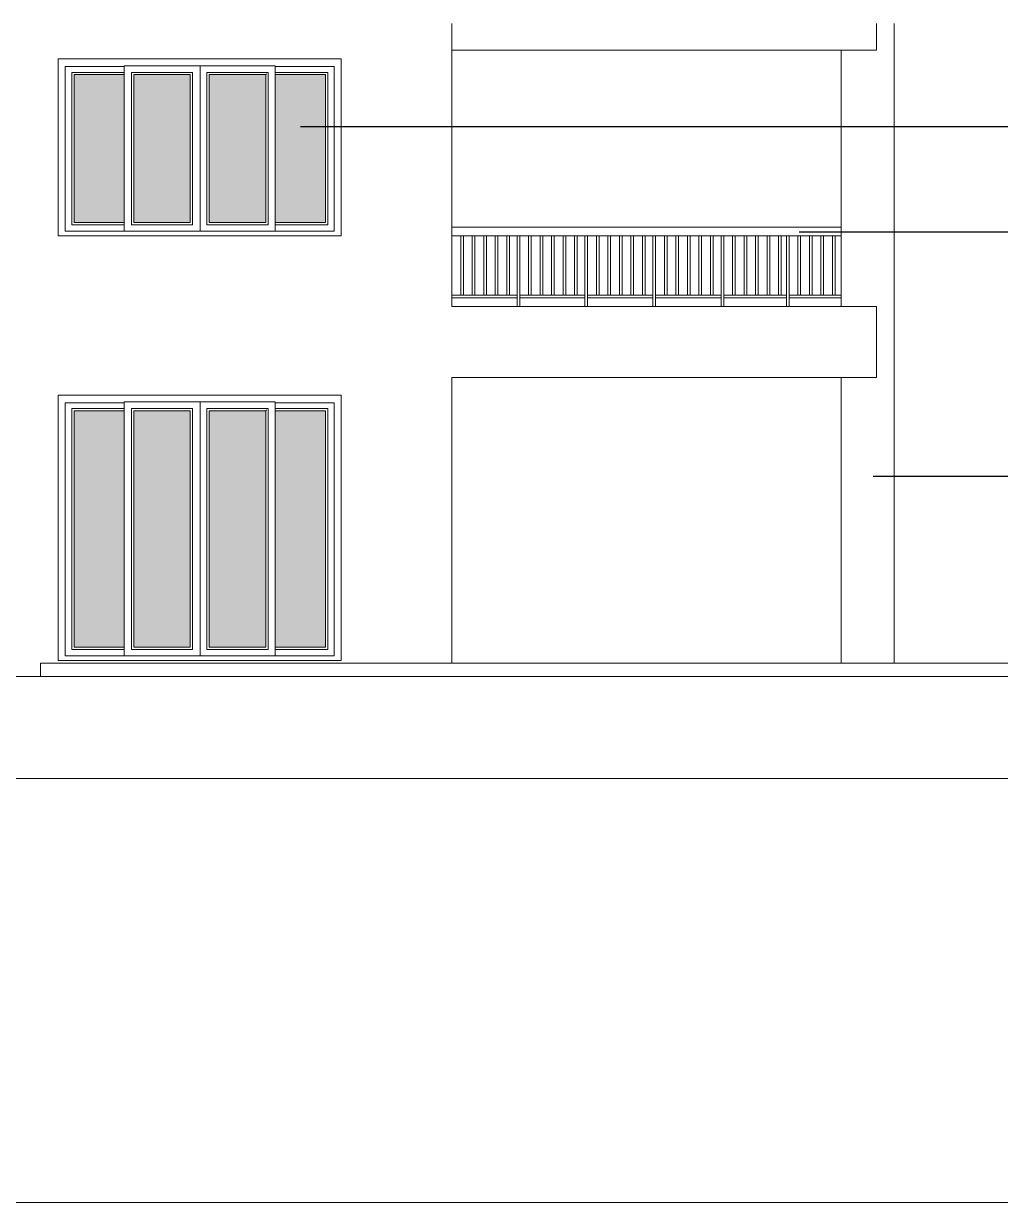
# Model space of a CAD drawing. Header units: metres. Extents: x -44 to 358, y -286 to 66.
# Drawn here: x 201.68 to 212.72, y -0.53 to 12.79 of the extents above; entities that cross this region are included whole.
import ezdxf

# ---------------------------------------------------------------- set-up
doc = ezdxf.new("R2010")
doc.units = ezdxf.units.M
doc.header["$LTSCALE"] = 0.3
for name, color, linetype, lineweight in [('A-DETL-THIN', 7, 'Continuous', 0), ('EL1', 150, 'Continuous', 13), ('SE-3', 253, 'Continuous', 5)]:
    doc.layers.add(name, color=color, linetype=linetype, lineweight=lineweight)
doc.layers.add('TEXTOS', color=4, linetype='Continuous')

msp = doc.modelspace()

# ---------------------------------------------------------------- hatches: boundary and pattern name
at = {"layer": 'EL1', "transparency": 33554572}
h = msp.add_hatch(color=256, dxfattribs=at)
h.dxf.hatch_style = 1
h.set_gradient(color1=(202, 249, 252), color2=(229, 255, 255), tint=1, name='CYLINDER')
h.paths.add_polyline_path([(202.815246, 10.5459329), (202.815246, 12.2165681), (202.2477448, 12.2165681), (202.2477448, 10.5459329)])
h.paths.add_polyline_path([(203.5617472, 10.5459329), (203.5617472, 12.2165681), (202.9222448, 12.2165681), (202.9222448, 10.5459329)])
h.paths.add_polyline_path([(203.7757448, 10.5459329), (204.4152472, 10.5459329), (204.4152472, 12.2165681), (203.7757448, 12.2165681)])
h.paths.add_polyline_path([(204.522246, 10.5459329), (205.0897472, 10.5459329), (205.0897472, 12.2165681), (204.522246, 12.2165681)])
h = msp.add_hatch(color=256, dxfattribs=at)
h.dxf.hatch_style = 1
h.set_gradient(color1=(202, 249, 252), color2=(229, 255, 255), tint=1, name='CYLINDER')
h.paths.add_polyline_path([(202.815246, 8.4165681), (202.2477448, 8.4165681), (202.2477448, 5.7459329), (202.815246, 5.7459329)])
h.paths.add_polyline_path([(203.5617472, 8.4165681), (202.9222448, 8.4165681), (202.9222448, 5.7459329), (203.5617472, 5.7459329)])
h.paths.add_polyline_path([(204.4152472, 8.4165681), (203.7757448, 8.4165681), (203.7757448, 5.7459329), (204.4152472, 5.7459329)])
h.paths.add_polyline_path([(205.0897472, 8.4165681), (204.522246, 8.4165681), (204.522246, 5.7459329), (205.0897472, 5.7459329)])

# ---------------------------------------------------------------- linework, layer by layer
at = {"layer": 'A-DETL-THIN'}
for p, q in [((177.4687462, 5.4139341), (214.968746, 5.4139341)), ((221.0806527, 4.2591303), (171.3916116, 4.2595615))]:
    msp.add_line(p, q, dxfattribs=at)
at = {"layer": 'DEFPOINTS', "lineweight": 13}
msp.add_lwpolyline([(169.2639026, 40.2572653), (225.5619882, 40.2572653), (225.5619882, -0.5317386), (169.2639026, -0.5317386)], close=True, dxfattribs=at)
at = {"layer": 'EL1'}
for p, q in [((206.518746, 12.7939341), (206.518746, 9.5939341)), ((211.318746, 12.4939341), (211.318746, 12.7939341)), ((211.518746, 12.7939341), (211.518746, 9.5909509)), ((202.068746, 10.3939341), (202.068746, 12.3939341)), ((202.068746, 12.3939341), (205.268746, 12.3939341)), ((205.268746, 12.3939341), (205.268746, 10.3939341)), ((206.518746, 12.4939341), (211.318746, 12.4939341)), ((210.918746, 12.4939341), (210.918746, 9.5939341)), ((211.518746, 12.4939341), (211.517149, 12.4939341)), ((202.147746, 12.3081669), (202.147746, 10.4459341)), ((202.815246, 12.3081669), (202.147746, 12.3081669)), ((202.815246, 12.3165669), (202.815246, 10.4459341)), ((202.817746, 12.3165669), (202.815246, 12.3165669)), ((202.817746, 12.3165669), (202.822246, 12.3165669)), ((203.661746, 12.3165669), (202.822246, 12.3165669)), ((203.661746, 12.3165669), (203.670246, 12.3165669)), ((204.515246, 12.3165669), (203.670246, 12.3165669)), ((203.672746, 10.4459341), (203.672746, 12.3165669)), ((204.515246, 12.3165669), (204.519746, 12.3165669)), ((204.522246, 12.3165669), (204.519746, 12.3165669)), ((204.522246, 10.4459341), (204.522246, 12.3165669)), ((205.189746, 12.3081669), (204.522246, 12.3081669)), ((205.189746, 10.4459341), (205.189746, 12.3081669)), ((202.815246, 12.2425669), (202.221746, 12.2425669)), ((202.221746, 12.2425669), (202.221746, 10.5199341)), ((202.815246, 12.2165681), (202.2477448, 12.2165681)), ((202.2477448, 12.2165681), (202.2477448, 10.5459329)), ((203.587746, 12.2425669), (202.896246, 12.2425669)), ((202.896246, 12.2425669), (202.896246, 10.5199341)), ((203.5617472, 12.2165681), (202.9222448, 12.2165681)), ((202.9222448, 12.2165681), (202.9222448, 10.5459329)), ((203.5617472, 10.5459329), (203.5617472, 12.2165681)), ((203.587746, 10.5199341), (203.587746, 12.2425669)), ((203.749746, 12.2425669), (203.749746, 10.5199341)), ((204.441246, 12.2425669), (203.749746, 12.2425669)), ((204.4152472, 12.2165681), (203.7757448, 12.2165681)), ((203.7757448, 12.2165681), (203.7757448, 10.5459329)), ((204.4152472, 12.2165681), (204.419142, 12.2204629)), ((204.4152472, 10.5459329), (204.4152472, 12.2165681)), ((204.441246, 10.5199341), (204.441246, 12.2425669)), ((205.115746, 12.2425669), (204.522246, 12.2425669)), ((205.0897472, 12.2165681), (204.522246, 12.2165681)), ((205.0897472, 10.5459329), (205.0897472, 12.2165681)), ((205.115746, 10.5199341), (205.115746, 12.2425669)), ((202.2477448, 10.5459329), (202.815246, 10.5459329)), ((202.9222448, 10.5459329), (203.5617472, 10.5459329)), ((203.7757448, 10.5459329), (204.4152472, 10.5459329)), ((204.522246, 10.5459329), (205.0897472, 10.5459329)), ((202.147746, 10.4459341), (202.815246, 10.4459341)), ((202.221746, 10.5199341), (202.815246, 10.5199341)), ((202.815246, 10.4459341), (202.817746, 10.4459341)), ((202.822246, 10.4459341), (202.817746, 10.4459341)), ((202.822246, 10.4459341), (203.661746, 10.4459341)), ((202.896246, 10.5199341), (203.587746, 10.5199341)), ((203.661746, 10.4459341), (204.515246, 10.4459341)), ((203.749746, 10.5199341), (204.441246, 10.5199341)), ((204.515246, 10.4459341), (205.189746, 10.4459341)), ((204.522246, 10.5199341), (205.115746, 10.5199341)), ((205.268746, 10.3939341), (202.068746, 10.3939341)), ((211.318746, 9.5939341), (206.518746, 9.5939341)), ((211.318746, 8.7939341), (211.318746, 9.5939341)), ((211.518746, 5.5639341), (211.518746, 9.5909509)), ((206.518746, 8.7939341), (206.518746, 5.5639341)), ((206.518746, 8.7939341), (211.318746, 8.7939341)), ((210.918746, 8.7939341), (210.918746, 5.5639341)), ((202.068746, 5.5939341), (202.068746, 8.5939341)), ((202.068746, 8.5939341), (205.268746, 8.5939341)), ((205.268746, 8.5939341), (205.268746, 5.5939341)), ((202.147746, 8.5081669), (202.147746, 5.6459341)), ((202.815246, 8.5081669), (202.147746, 8.5081669)), ((202.815246, 8.4425669), (202.221746, 8.4425669)), ((202.221746, 8.4425669), (202.221746, 5.7199341)), ((202.815246, 8.4165681), (202.2477448, 8.4165681)), ((202.2477448, 8.4165681), (202.2477448, 5.7459329)), ((202.815246, 8.5165669), (202.815246, 5.6459341)), ((202.817746, 8.5165669), (202.815246, 8.5165669)), ((202.817746, 8.5165669), (202.822246, 8.5165669)), ((203.661746, 8.5165669), (202.822246, 8.5165669)), ((203.587746, 8.4425669), (202.896246, 8.4425669)), ((202.896246, 8.4425669), (202.896246, 5.7199341)), ((203.5617472, 8.4165681), (202.9222448, 8.4165681)), ((202.9222448, 8.4165681), (202.9222448, 5.7459329)), ((203.5617472, 5.7459329), (203.5617472, 8.4165681)), ((203.587746, 5.7199341), (203.587746, 8.4425669)), ((203.661746, 8.5165669), (203.670246, 8.5165669)), ((204.515246, 8.5165669), (203.670246, 8.5165669)), ((203.672746, 5.6459341), (203.672746, 8.5165669)), ((203.749746, 8.4425669), (203.749746, 5.7199341)), ((204.441246, 8.4425669), (203.749746, 8.4425669)), ((204.4152472, 8.4165681), (203.7757448, 8.4165681)), ((203.7757448, 8.4165681), (203.7757448, 5.7459329)), ((204.4152472, 8.4165681), (204.419142, 8.4204629)), ((204.4152472, 5.7459329), (204.4152472, 8.4165681)), ((204.441246, 5.7199341), (204.441246, 8.4425669)), ((204.515246, 8.5165669), (204.519746, 8.5165669)), ((204.522246, 8.5165669), (204.519746, 8.5165669)), ((204.522246, 5.6459341), (204.522246, 8.5165669)), ((205.189746, 8.5081669), (204.522246, 8.5081669)), ((205.115746, 8.4425669), (204.522246, 8.4425669)), ((205.0897472, 8.4165681), (204.522246, 8.4165681)), ((205.0897472, 5.7459329), (205.0897472, 8.4165681)), ((205.115746, 5.7199341), (205.115746, 8.4425669)), ((205.189746, 5.6459341), (205.189746, 8.5081669)), ((202.2477448, 5.7459329), (202.815246, 5.7459329)), ((202.9222448, 5.7459329), (203.5617472, 5.7459329)), ((203.7757448, 5.7459329), (204.4152472, 5.7459329)), ((204.522246, 5.7459329), (205.0897472, 5.7459329)), ((202.147746, 5.6459341), (202.815246, 5.6459341)), ((202.221746, 5.7199341), (202.815246, 5.7199341)), ((202.815246, 5.6459341), (202.817746, 5.6459341)), ((202.822246, 5.6459341), (202.817746, 5.6459341)), ((202.822246, 5.6459341), (203.661746, 5.6459341)), ((202.896246, 5.7199341), (203.587746, 5.7199341)), ((203.661746, 5.6459341), (204.515246, 5.6459341)), ((203.749746, 5.7199341), (204.441246, 5.7199341)), ((204.515246, 5.6459341), (205.189746, 5.6459341)), ((204.522246, 5.7199341), (205.115746, 5.7199341)), ((201.868746, 5.5639341), (201.868746, 5.4139341)), ((214.968746, 5.5639341), (201.868746, 5.5639341)), ((202.068746, 5.5939341), (205.268746, 5.5939341))]:
    msp.add_line(p, q, dxfattribs=at)
for points, knots in [([(202.822246, 12.3165669), (202.8222463, 12.3165669), (202.8222698, 12.316543), (202.8223636, 12.3164496), (202.8224828, 12.3163299), (202.8226156, 12.3161978), (202.8227014, 12.3161105), (202.822746, 12.3160669)], [0, 0, 0, 0, 0.25, 0.4583333333, 0.6666666667, 0.8333333333, 1, 1, 1, 1]), ([(204.514746, 12.3160669), (204.5147906, 12.3161105), (204.5148764, 12.3161978), (204.514999, 12.3163198), (204.515121, 12.316442), (204.51522, 12.3165409), (204.5152457, 12.3165669), (204.515246, 12.3165669)], [0, 0, 0, 0, 0.1666666667, 0.3333333333, 0.5, 0.75, 1, 1, 1, 1]), ([(204.419142, 12.2204629), (204.4192828, 12.2205984), (204.4195792, 12.2209016), (204.4201646, 12.2214847), (204.4205971, 12.2219172), (204.4209769, 12.2222995), (204.4212828, 12.2226033), (204.4216042, 12.2229226), (204.4220452, 12.2233675), (204.4226353, 12.2239558), (204.4236307, 12.2249495), (204.4244023, 12.2257348), (204.4249375, 12.2262584)], [0, 0, 0, 0, 0.2, 0.3, 0.4, 0.45, 0.5, 0.55, 0.6, 0.7, 0.8, 1, 1, 1, 1]), ([(202.069246, 11.7934341), (202.0692024, 11.7934787), (202.0691151, 11.7935646), (202.0689931, 11.7936871), (202.0688709, 11.7938092), (202.068772, 11.7939082), (202.068746, 11.7939338), (202.068746, 11.7939341)], [0, 0, 0, 0, 0.1666666667, 0.3333333333, 0.5, 0.75, 1, 1, 1, 1]), ([(205.268246, 11.7934341), (205.2682906, 11.7934778), (205.2683764, 11.793565), (205.268499, 11.793687), (205.268621, 11.7938092), (205.26872, 11.7939081), (205.2687457, 11.7939341), (205.268746, 11.7939341)], [0, 0, 0, 0, 0.1666666667, 0.3333333333, 0.5, 0.75, 1, 1, 1, 1]), ([(202.822246, 10.4459341), (202.822246, 10.4459344), (202.8222699, 10.4459579), (202.8223633, 10.4460517), (202.822483, 10.4461709), (202.8226151, 10.4463037), (202.8227024, 10.4463895), (202.822746, 10.4464341)], [0, 0, 0, 0, 0.25, 0.4583333333, 0.6666666667, 0.8333333333, 1, 1, 1, 1]), ([(202.822246, 8.5165669), (202.8222463, 8.5165669), (202.8222698, 8.516543), (202.8223636, 8.5164496), (202.8224828, 8.5163299), (202.8226156, 8.5161978), (202.8227014, 8.5161105), (202.822746, 8.5160669)], [0, 0, 0, 0, 0.25, 0.4583333333, 0.6666666667, 0.8333333333, 1, 1, 1, 1]), ([(204.419142, 8.4204629), (204.4192828, 8.4205984), (204.4195792, 8.4209016), (204.4201646, 8.4214847), (204.4205971, 8.4219172), (204.4209769, 8.4222995), (204.4212828, 8.4226033), (204.4216042, 8.4229226), (204.4220452, 8.4233675), (204.4226353, 8.4239558), (204.4236307, 8.4249495), (204.4244023, 8.4257348), (204.4249375, 8.4262584)], [0, 0, 0, 0, 0.2, 0.3, 0.4, 0.45, 0.5, 0.55, 0.6, 0.7, 0.8, 1, 1, 1, 1]), ([(204.514746, 8.5160669), (204.5147906, 8.5161105), (204.5148764, 8.5161978), (204.514999, 8.5163198), (204.515121, 8.516442), (204.51522, 8.5165409), (204.5152457, 8.5165669), (204.515246, 8.5165669)], [0, 0, 0, 0, 0.1666666667, 0.3333333333, 0.5, 0.75, 1, 1, 1, 1]), ([(202.069246, 7.7934341), (202.0692024, 7.7934787), (202.0691151, 7.7935646), (202.0689931, 7.7936871), (202.0688709, 7.7938092), (202.068772, 7.7939082), (202.068746, 7.7939338), (202.068746, 7.7939341)], [0, 0, 0, 0, 0.1666666667, 0.3333333333, 0.5, 0.75, 1, 1, 1, 1]), ([(205.268246, 7.7934341), (205.2682906, 7.7934778), (205.2683764, 7.793565), (205.268499, 7.793687), (205.268621, 7.7938092), (205.26872, 7.7939081), (205.2687457, 7.7939341), (205.268746, 7.7939341)], [0, 0, 0, 0, 0.1666666667, 0.3333333333, 0.5, 0.75, 1, 1, 1, 1]), ([(202.822246, 5.6459341), (202.822246, 5.6459344), (202.8222699, 5.6459579), (202.8223633, 5.6460517), (202.822483, 5.6461709), (202.8226151, 5.6463037), (202.8227024, 5.6463895), (202.822746, 5.6464341)], [0, 0, 0, 0, 0.25, 0.4583333333, 0.6666666667, 0.8333333333, 1, 1, 1, 1])]:
    msp.add_open_spline(points, degree=3, knots=knots, dxfattribs=at)
at = {"layer": 'SE-3'}
for p, q in [((210.918746, 10.4939341), (206.518746, 10.4939341)), ((210.918746, 10.3939341), (206.518746, 10.3939341))]:
    msp.add_line(p, q, dxfattribs=at)
for points in [[(206.618746, 10.3939341), (206.648746, 10.3939341), (206.648746, 9.7239341), (206.618746, 9.7239341)], [(206.748746, 10.3939341), (206.778746, 10.3939341), (206.778746, 9.7239341), (206.748746, 9.7239341)], [(206.878746, 10.3939341), (206.908746, 10.3939341), (206.908746, 9.7239341), (206.878746, 9.7239341)], [(207.008746, 10.3939341), (207.038746, 10.3939341), (207.038746, 9.7239341), (207.008746, 9.7239341)], [(207.138746, 10.3939341), (207.168746, 10.3939341), (207.168746, 9.7239341), (207.138746, 9.7239341)], [(207.256246, 10.3939341), (207.286246, 10.3939341), (207.286246, 9.5939341), (207.256246, 9.5939341)], [(207.386246, 10.3939341), (207.416246, 10.3939341), (207.416246, 9.7239341), (207.386246, 9.7239341)], [(207.516246, 10.3939341), (207.546246, 10.3939341), (207.546246, 9.7239341), (207.516246, 9.7239341)], [(207.646246, 10.3939341), (207.676246, 10.3939341), (207.676246, 9.7239341), (207.646246, 9.7239341)], [(207.776246, 10.3939341), (207.806246, 10.3939341), (207.806246, 9.7239341), (207.776246, 9.7239341)], [(207.906246, 10.3939341), (207.936246, 10.3939341), (207.936246, 9.7239341), (207.906246, 9.7239341)], [(208.023746, 10.3939341), (208.053746, 10.3939341), (208.053746, 9.5939341), (208.023746, 9.5939341)], [(208.153746, 10.3939341), (208.183746, 10.3939341), (208.183746, 9.7239341), (208.153746, 9.7239341)], [(208.283746, 10.3939341), (208.313746, 10.3939341), (208.313746, 9.7239341), (208.283746, 9.7239341)], [(208.413746, 10.3939341), (208.443746, 10.3939341), (208.443746, 9.7239341), (208.413746, 9.7239341)], [(208.543746, 10.3939341), (208.573746, 10.3939341), (208.573746, 9.7239341), (208.543746, 9.7239341)], [(208.673746, 10.3939341), (208.703746, 10.3939341), (208.703746, 9.7239341), (208.673746, 9.7239341)], [(208.791246, 10.3939341), (208.821246, 10.3939341), (208.821246, 9.5939341), (208.791246, 9.5939341)], [(208.921246, 10.3939341), (208.951246, 10.3939341), (208.951246, 9.7239341), (208.921246, 9.7239341)], [(209.051246, 10.3939341), (209.081246, 10.3939341), (209.081246, 9.7239341), (209.051246, 9.7239341)], [(209.181246, 10.3939341), (209.211246, 10.3939341), (209.211246, 9.7239341), (209.181246, 9.7239341)], [(209.311246, 10.3939341), (209.341246, 10.3939341), (209.341246, 9.7239341), (209.311246, 9.7239341)], [(209.441246, 10.3939341), (209.471246, 10.3939341), (209.471246, 9.7239341), (209.441246, 9.7239341)], [(209.5615904, 10.3939341), (209.5915904, 10.3939341), (209.5915904, 9.5939341), (209.5615904, 9.5939341)], [(209.6915904, 10.3939341), (209.7215904, 10.3939341), (209.7215904, 9.7239341), (209.6915904, 9.7239341)], [(209.8215904, 10.3939341), (209.8515904, 10.3939341), (209.8515904, 9.7239341), (209.8215904, 9.7239341)], [(209.9515904, 10.3939341), (209.9815904, 10.3939341), (209.9815904, 9.7239341), (209.9515904, 9.7239341)], [(210.0815904, 10.3939341), (210.1115904, 10.3939341), (210.1115904, 9.7239341), (210.0815904, 9.7239341)], [(210.2115904, 10.3939341), (210.2415904, 10.3939341), (210.2415904, 9.7239341), (210.2115904, 9.7239341)], [(210.3015885, 10.3939341), (210.3315885, 10.3939341), (210.3315885, 9.5939341), (210.3015885, 9.5939341)], [(210.4315885, 10.3939341), (210.4615885, 10.3939341), (210.4615885, 9.7239341), (210.4315885, 9.7239341)], [(210.5615885, 10.3939341), (210.5915885, 10.3939341), (210.5915885, 9.7239341), (210.5615885, 9.7239341)], [(210.6915885, 10.3939341), (210.7215885, 10.3939341), (210.7215885, 9.7239341), (210.6915885, 9.7239341)], [(210.8215885, 10.3939341), (210.8515885, 10.3939341), (210.8515885, 9.7239341), (210.8215885, 9.7239341)], [(207.256246, 9.6939341), (207.256246, 9.7239341), (206.518746, 9.7239341), (206.518746, 9.6939341)], [(208.023746, 9.6939341), (208.023746, 9.7239341), (207.286246, 9.7239341), (207.286246, 9.6939341)], [(208.791246, 9.6939341), (208.791246, 9.7239341), (208.053746, 9.7239341), (208.053746, 9.6939341)], [(209.5615904, 9.6939341), (209.5615904, 9.7239341), (208.821246, 9.7239341), (208.821246, 9.6939341)], [(210.3015885, 9.6939341), (210.3015885, 9.7239341), (209.5915904, 9.7239341), (209.5915904, 9.6939341)], [(210.918746, 9.6939341), (210.918746, 9.7239341), (210.3315885, 9.7239341), (210.3315885, 9.6939341)]]:
    msp.add_lwpolyline(points, close=True, dxfattribs=at)
at = {"layer": 'TEXTOS'}
for p, q in [((204.8084926, 11.6287613, 0), (214.0201455, 11.6287613, 0.0000005)), ((210.4455117, 10.4403398, 0.0000008), (214.0201455, 10.4403398, 0.000001)), ((211.2800183, 7.6776628, 0.0000003), (214.0201455, 7.6776628, 0.0000005))]:
    msp.add_line(p, q, dxfattribs=at)

doc.saveas('drawing.dxf')
